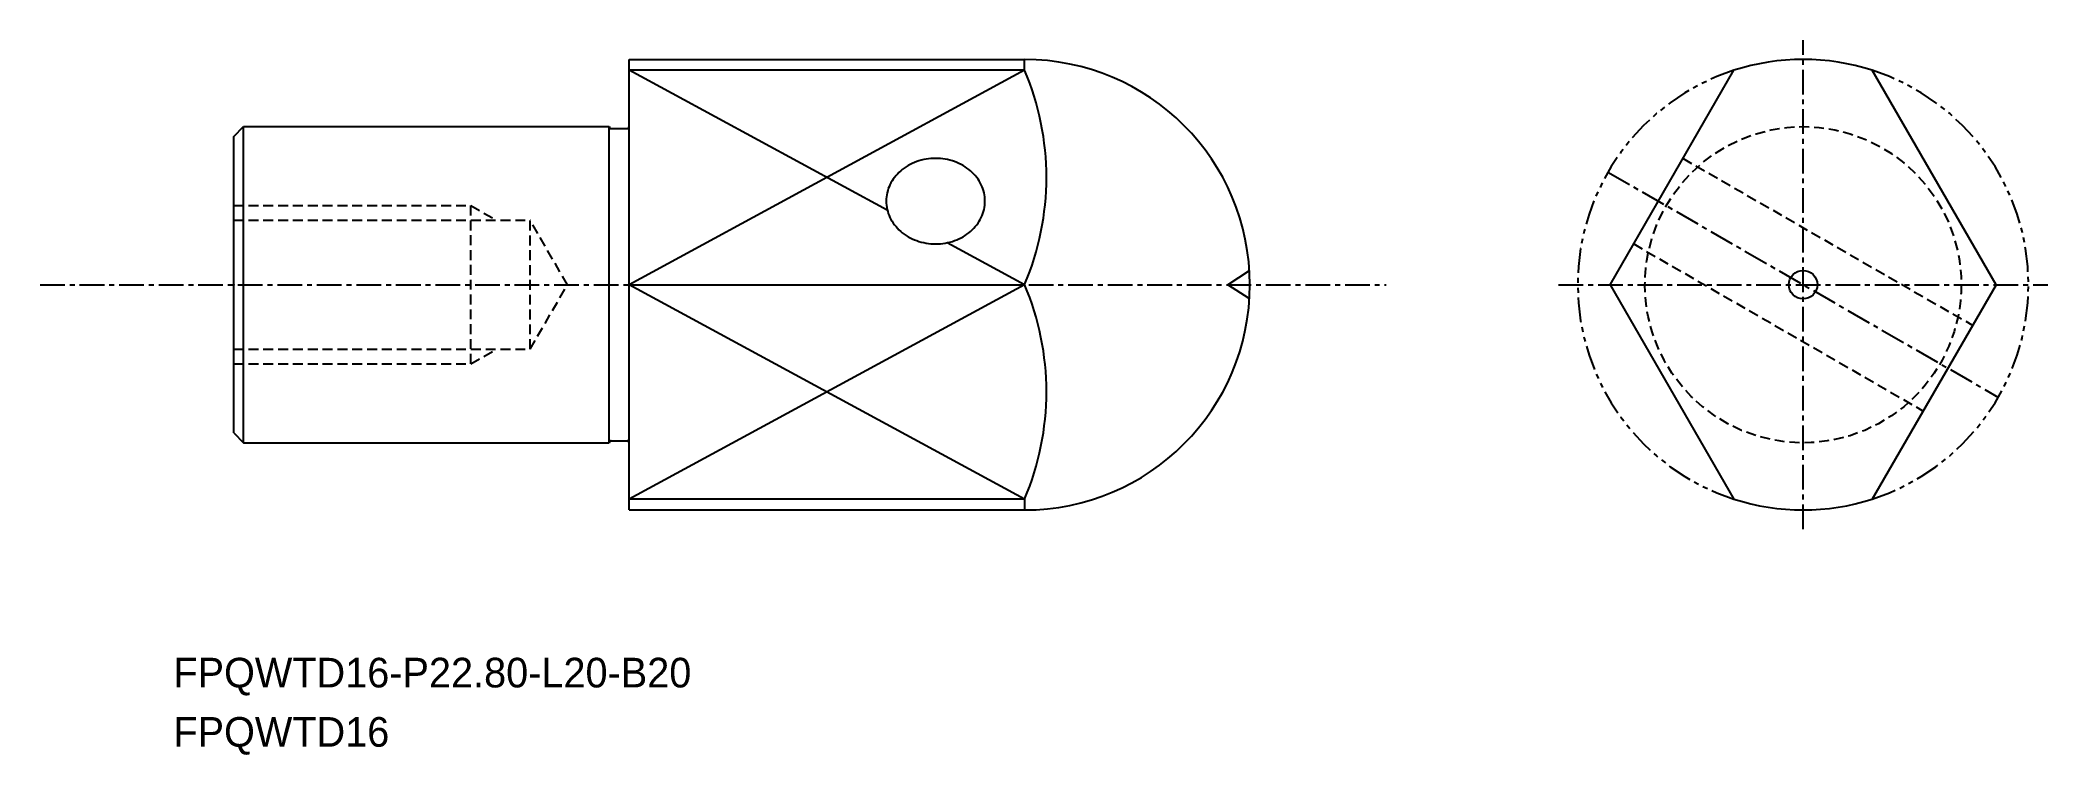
# Model space of a CAD drawing. Extents: x -1890 to -1789, y -708 to -672.
import ezdxf

# ---------------------------------------------------------------- set-up
doc = ezdxf.new("R2010")
doc.units = 0
for name, pattern in [('CENTER', [2, 1.25, -0.25, 0.25, -0.25]), ('DASHED', [0.75, 0.5, -0.25]), ('PHANTOM', [2.5, 1.25, -0.25, 0.25, -0.25, 0.25, -0.25])]:
    doc.linetypes.add(name, pattern=pattern)
doc.layers.get('0').update_dxf_attribs({"linetype": 'CONTINUOUS'})
doc.layers.add('CENTER', color=1, linetype='CENTER')

msp = doc.modelspace()

# ---------------------------------------------------------------- linework, layer by layer
for p, q in [((-1860.36, -672.78), (-1840.36, -672.78)), ((-1860.36, -676.18), (-1860.36, -672.78)), ((-1840.36, -673.33), (-1840.36, -672.78)), ((-1840.36, -673.33), (-1860.36, -673.33)), ((-1880.36, -676.68), (-1879.86, -676.18)), ((-1879.86, -676.18), (-1861.36, -676.18)), ((-1879.86, -692.18), (-1879.86, -676.18)), ((-1861.36, -692.18), (-1861.36, -676.18)), ((-1861.26, -676.28), (-1860.46, -676.28)), ((-1860.36, -692.18), (-1860.36, -676.18)), ((-1880.36, -691.68), (-1880.36, -676.68)), ((-1860.36, -684.18), (-1840.36, -684.18)), ((-1880.36, -691.68), (-1879.86, -692.18)), ((-1879.86, -692.18), (-1861.36, -692.18)), ((-1861.26, -692.08), (-1860.46, -692.08)), ((-1860.36, -695.58), (-1860.36, -692.18)), ((-1840.36, -695.03), (-1860.36, -695.03)), ((-1860.36, -695.58), (-1840.36, -695.58)), ((-1840.36, -695.03), (-1840.36, -695.58))]:
    msp.add_line(p, q)
at = {"color": 3}
for p, q in [((-1840.36, -673.33), (-1860.36, -684.18)), ((-1847.3, -680.41), (-1860.36, -673.33)), ((-1840.36, -684.18), (-1844.27, -682.06)), ((-1840.36, -684.18), (-1860.36, -695.03)), ((-1840.36, -695.03), (-1860.36, -684.18)), ((-1829, -683.48), (-1830.08, -684.18)), ((-1829, -684.88), (-1830.08, -684.18))]:
    msp.add_line(p, q, dxfattribs=at)
at = {"color": 7, "linetype": 'CONTINUOUS'}
for p, q in [((-1810.74, -684.18), (-1804.48, -673.33)), ((-1791.21, -684.18), (-1797.48, -673.33)), ((-1810.74, -684.18), (-1804.48, -695.03)), ((-1791.21, -684.18), (-1797.48, -695.03))]:
    msp.add_line(p, q, dxfattribs=at)
at = {"color": 3, "linetype": 'DASHED'}
for p, q in [((-1807.05, -677.79), (-1792.45, -686.21)), ((-1880.36, -680.18), (-1868.36, -680.18)), ((-1868.36, -680.18), (-1867.07, -680.92)), ((-1868.36, -688.18), (-1868.36, -680.18)), ((-1880.36, -680.92), (-1865.36, -680.92)), ((-1865.36, -687.44), (-1865.36, -680.92)), ((-1863.48, -684.18), (-1865.36, -680.92)), ((-1809.55, -682.12), (-1794.95, -690.54)), ((-1865.36, -687.44), (-1863.48, -684.18)), ((-1880.36, -687.44), (-1865.36, -687.44)), ((-1868.36, -688.18), (-1867.07, -687.44)), ((-1880.36, -688.18), (-1868.36, -688.18))]:
    msp.add_line(p, q, dxfattribs=at)
msp.add_polyline3d([(-1847.36, -679.95, 0), (-1847.35, -680.06, 0), (-1847.34, -680.16, 0), (-1847.33, -680.27, 0), (-1847.31, -680.37, 0), (-1847.28, -680.48, 0), (-1847.25, -680.58, 0), (-1847.21, -680.68, 0), (-1847.17, -680.78, 0), (-1847.12, -680.88, 0), (-1847.06, -680.97, 0), (-1847, -681.06, 0), (-1846.94, -681.15, 0), (-1846.86, -681.24, 0), (-1846.79, -681.32, 0), (-1846.71, -681.4, 0), (-1846.62, -681.48, 0), (-1846.54, -681.55, 0), (-1846.44, -681.62, 0), (-1846.35, -681.69, 0), (-1846.25, -681.75, 0), (-1846.14, -681.81, 0), (-1846.04, -681.86, 0), (-1845.93, -681.91, 0), (-1845.81, -681.95, 0), (-1845.7, -681.99, 0), (-1845.58, -682.02, 0), (-1845.46, -682.05, 0), (-1845.34, -682.07, 0), (-1845.22, -682.09, 0), (-1845.1, -682.11, 0), (-1844.98, -682.11, 0), (-1844.86, -682.12, 0), (-1844.73, -682.11, 0), (-1844.61, -682.11, 0), (-1844.49, -682.09, 0), (-1844.37, -682.07, 0), (-1844.25, -682.05, 0), (-1844.13, -682.02, 0), (-1844.01, -681.99, 0), (-1843.9, -681.95, 0), (-1843.79, -681.91, 0), (-1843.68, -681.86, 0), (-1843.57, -681.81, 0), (-1843.47, -681.75, 0), (-1843.37, -681.69, 0), (-1843.27, -681.62, 0), (-1843.18, -681.55, 0), (-1843.09, -681.48, 0), (-1843, -681.4, 0), (-1842.92, -681.32, 0), (-1842.85, -681.24, 0), (-1842.78, -681.15, 0), (-1842.71, -681.06, 0), (-1842.65, -680.97, 0), (-1842.6, -680.88, 0), (-1842.55, -680.78, 0), (-1842.5, -680.68, 0), (-1842.46, -680.58, 0), (-1842.43, -680.48, 0), (-1842.4, -680.37, 0), (-1842.38, -680.27, 0), (-1842.37, -680.16, 0), (-1842.36, -680.06, 0), (-1842.36, -679.95, 0), (-1842.36, -679.84, 0), (-1842.37, -679.74, 0), (-1842.38, -679.63, 0), (-1842.4, -679.53, 0), (-1842.43, -679.42, 0), (-1842.46, -679.32, 0), (-1842.5, -679.22, 0), (-1842.55, -679.12, 0), (-1842.6, -679.02, 0), (-1842.65, -678.93, 0), (-1842.71, -678.84, 0), (-1842.78, -678.75, 0), (-1842.85, -678.66, 0), (-1842.92, -678.58, 0), (-1843, -678.5, 0), (-1843.09, -678.42, 0), (-1843.18, -678.35, 0), (-1843.27, -678.28, 0), (-1843.37, -678.21, 0), (-1843.47, -678.15, 0), (-1843.57, -678.09, 0), (-1843.68, -678.04, 0), (-1843.79, -677.99, 0), (-1843.9, -677.95, 0), (-1844.01, -677.91, 0), (-1844.13, -677.88, 0), (-1844.25, -677.85, 0), (-1844.37, -677.83, 0), (-1844.49, -677.81, 0), (-1844.61, -677.8, 0), (-1844.73, -677.79, 0), (-1844.86, -677.79, 0), (-1844.98, -677.79, 0), (-1845.1, -677.8, 0), (-1845.22, -677.81, 0), (-1845.34, -677.83, 0), (-1845.46, -677.85, 0), (-1845.58, -677.88, 0), (-1845.7, -677.91, 0), (-1845.81, -677.95, 0), (-1845.93, -677.99, 0), (-1846.04, -678.04, 0), (-1846.14, -678.09, 0), (-1846.25, -678.15, 0), (-1846.35, -678.21, 0), (-1846.44, -678.28, 0), (-1846.54, -678.35, 0), (-1846.62, -678.42, 0), (-1846.71, -678.5, 0), (-1846.79, -678.58, 0), (-1846.86, -678.66, 0), (-1846.94, -678.75, 0), (-1847, -678.84, 0), (-1847.06, -678.93, 0), (-1847.12, -679.02, 0), (-1847.17, -679.12, 0), (-1847.21, -679.22, 0), (-1847.25, -679.32, 0), (-1847.28, -679.42, 0), (-1847.31, -679.53, 0), (-1847.33, -679.63, 0), (-1847.34, -679.74, 0), (-1847.35, -679.84, 0), (-1847.36, -679.95, 0)])
msp.add_circle((-1800.98, -684.18), 8, dxfattribs=at)
msp.add_circle((-1800.98, -684.18), 0.72)
for centre, radius, start, end in [((-1840.36, -684.18), 11.4, 270, 90), ((-1853.11, -678.75), 13.86, 336.9571, 23.0429), ((-1861.26, -676.18), 0.1, 180, 270), ((-1860.46, -676.18), 0.1, 270, 0), ((-1853.11, -689.6), 13.86, 336.9571, 23.0429), ((-1861.26, -692.18), 0.1, 90, 180), ((-1860.46, -692.18), 0.1, 0, 90)]:
    msp.add_arc(centre, radius, start, end)
at = {"color": 7, "linetype": 'CONTINUOUS'}
for start, end in [(72.1204, 107.8796), (252.1204, 287.8796)]:
    msp.add_arc((-1800.98, -684.18), 11.4, start, end, dxfattribs=at)
at = {"color": 3, "linetype": 'PHANTOM'}
for start, end in [(107.8796, 252.1204), (287.8796, 72.1204)]:
    msp.add_arc((-1800.98, -684.18), 11.4, start, end, dxfattribs=at)
at = {"color": 7, "linetype": 'CONTINUOUS'}
msp.add_point((-1880.36, -684.18), dxfattribs=at)
at = {"layer": 'CENTER', "color": 1, "linetype": 'CENTER'}
for p, q in [((-1800.98, -696.55), (-1800.98, -671.8)), ((-1890.15, -684.18), (-1822.06, -684.18)), ((-1813.35, -684.18), (-1788.6, -684.18))]:
    msp.add_line(p, q, dxfattribs=at)
at = {"layer": 'CENTER'}
msp.add_line((-1810.85, -678.48), (-1791.1, -689.88), dxfattribs=at)

# ---------------------------------------------------------------- texts
for s, p in [('FPQWTD16-P22.80-L20-B20', (-1883.41, -704.56)), ('FPQWTD16', (-1883.41, -707.56))]:
    msp.add_text(s, height=1.5).set_placement(p)

doc.saveas('drawing.dxf')
